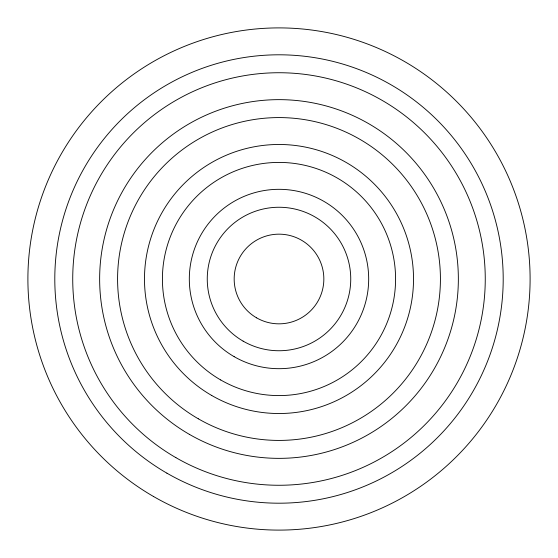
<?xml version="1.0" encoding="UTF-8"?>
<svg xmlns="http://www.w3.org/2000/svg" width="558" height="558" viewBox="0 0 558 558"><rect width="100%" height="100%" fill="white"/><g stroke="black" fill="none" stroke-linecap="round" stroke-linejoin="round"><path stroke-width="0.84" d="M153.45 496.46A251.1 251.1 0 0 0 530.1 279A251.1 251.1 0 0 0 153.45 61.54A251.1 251.1 0 0 0 153.45 496.46M166.905 473.163A224.197 224.197 0 0 0 503.197 279A224.197 224.197 0 0 0 166.905 84.837A224.197 224.197 0 0 0 166.905 473.163M175.868 457.63A206.258 206.258 0 0 0 485.258 279A206.258 206.258 0 0 0 175.868 100.37A206.258 206.258 0 0 0 175.868 457.63M189.322 434.326A179.355 179.355 0 0 0 458.355 279A179.355 179.355 0 0 0 189.322 123.674A179.355 179.355 0 0 0 189.322 434.326M198.292 418.793A161.422 161.422 0 0 0 440.422 279A161.422 161.422 0 0 0 198.292 139.207A161.422 161.422 0 0 0 198.292 418.793M211.74 395.496A134.52 134.52 0 0 0 413.52 279A134.52 134.52 0 0 0 211.74 162.504A134.52 134.52 0 0 0 211.74 395.496M220.71 379.963A116.58 116.58 0 0 0 395.58 279A116.58 116.58 0 0 0 220.71 178.037A116.58 116.58 0 0 0 220.71 379.963M234.158 356.667A89.678 89.678 0 0 0 368.678 279A89.678 89.678 0 0 0 234.158 201.333A89.678 89.678 0 0 0 234.158 356.667M243.128 341.133A71.745 71.745 0 0 0 350.745 279A71.745 71.745 0 0 0 243.128 216.867A71.745 71.745 0 0 0 243.128 341.133M256.582 317.83A44.842 44.842 0 0 0 323.842 279A44.842 44.842 0 0 0 256.582 240.17A44.842 44.842 0 0 0 256.582 317.83"/></g></svg>
